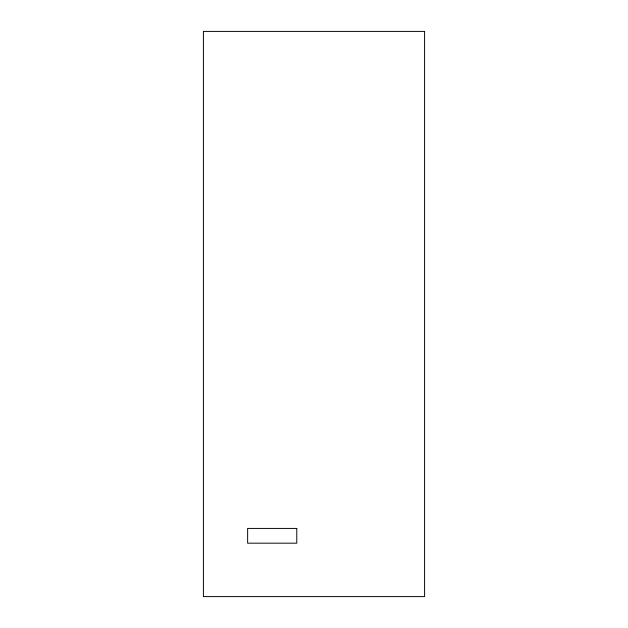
<?xml version="1.0" encoding="UTF-8"?>
<svg xmlns="http://www.w3.org/2000/svg" width="628" height="628" viewBox="0 0 628 628"><rect width="100%" height="100%" fill="white"/><g stroke="black" fill="none" stroke-linecap="round" stroke-linejoin="round"><path stroke-width="0.94" d="M424.583 31.4L203.417 31.4L203.417 596.6L424.583 596.6L424.583 31.4M296.785 528.423L247.636 528.423L247.636 543.173L296.785 543.173L296.785 528.423"/></g></svg>
